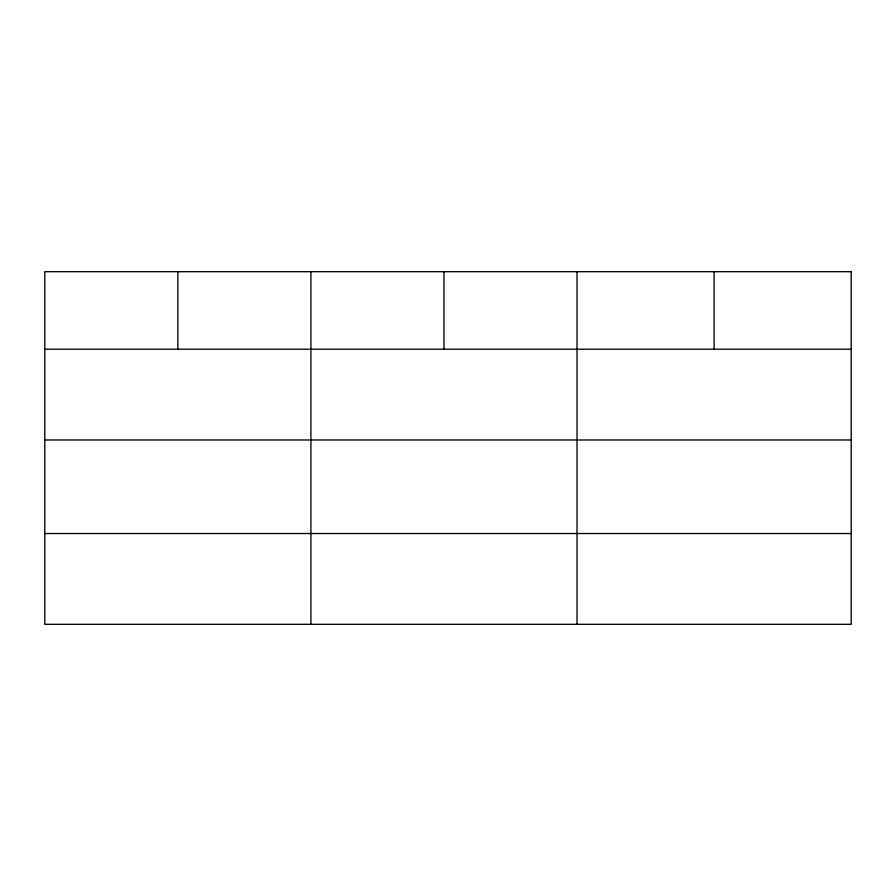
<?xml version="1.0" encoding="UTF-8"?>
<svg xmlns="http://www.w3.org/2000/svg" width="896" height="896" viewBox="0 0 896 896"><rect width="100%" height="100%" fill="white"/><g stroke="black" fill="none" stroke-linecap="round" stroke-linejoin="round"><path stroke-width="1.34" d="M44.8 349.194L851.2 349.194M44.8 439.981L851.2 439.981M44.8 533.523L851.2 533.523M714.112 271.69L714.112 349.194M577.024 271.69L577.024 624.31M443.968 271.69L443.968 349.194M310.912 271.69L310.912 624.31M177.856 271.69L177.856 349.194M851.2 271.69L44.8 271.69L44.8 624.31L851.2 624.31L851.2 271.69"/></g></svg>
